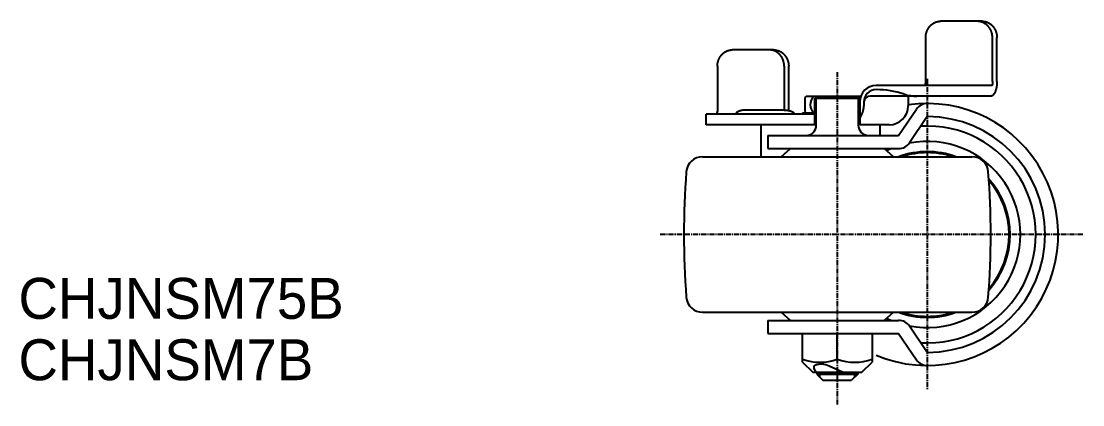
# Model space of a CAD drawing. Extents: x -2578 to -2312, y -759 to -302.
# Drawn here: x -2571.6 to -2312.1, y -758.6 to -664.9 of the extents above; entities that cross this region are included whole.
import ezdxf

# ---------------------------------------------------------------- set-up
doc = ezdxf.new("R2010")
doc.units = 0
doc.linetypes.add('CENTER', pattern=[2, 1.25, -0.25, 0.25, -0.25])
doc.layers.get('0').update_dxf_attribs({"linetype": 'CONTINUOUS'})
doc.layers.add('CENTER', color=1, linetype='CENTER')

msp = doc.modelspace()

# ---------------------------------------------------------------- linework, layer by layer
at = {"color": 7, "linetype": 'CONTINUOUS'}
for p, q in [((-2336.7, -664.93), (-2346.86, -664.93)), ((-2350.49, -679.63), (-2350.49, -668.93)), ((-2334.17, -679.63), (-2334.17, -668.93)), ((-2334.17, -679.63), (-2334.17, -668.93)), ((-2333.07, -679.63), (-2333.07, -668.93)), ((-2387.6, -671.93), (-2397.76, -671.93)), ((-2401.39, -675.93), (-2401.39, -686.63)), ((-2385.08, -675.93), (-2385.08, -686.63)), ((-2383.98, -686.63), (-2383.98, -675.93)), ((-2334.23, -680.63), (-2362.6, -680.63)), ((-2380.04, -683.69), (-2380.04, -686.96)), ((-2366.38, -683.33), (-2379.72, -683.33)), ((-2377.6, -690.23), (-2377.6, -683.73)), ((-2377.6, -683.73), (-2366.6, -683.73)), ((-2377.23, -690.33), (-2377.23, -683.73)), ((-2366.97, -683.73), (-2366.97, -690.33)), ((-2366.6, -683.73), (-2366.6, -690.23)), ((-2365.6, -684.63), (-2365.6, -685.63)), ((-2334.59, -683.23), (-2364.1, -683.23)), ((-2354.78, -683.63), (-2354.78, -685.63)), ((-2385.1, -686.63), (-2394.38, -686.63)), ((-2380.6, -687.33), (-2377.6, -687.33)), ((-2380.6, -687.33), (-2380.6, -687.63)), ((-2357.1, -692.83), (-2352.75, -686.43)), ((-2377.6, -687.63), (-2404.15, -687.63)), ((-2404.15, -690.23), (-2404.15, -687.63)), ((-2350.1, -688.23), (-2354.45, -694.63)), ((-2377.6, -690.23), (-2404.15, -690.23)), ((-2390.7, -698.03), (-2390.7, -690.23)), ((-2359.38, -690.23), (-2366.6, -690.23)), ((-2361.6, -692.83), (-2361.6, -690.23)), ((-2389.1, -692.83), (-2357.1, -692.83)), ((-2389.1, -692.83), (-2389.1, -696.03)), ((-2389.1, -696.03), (-2357.1, -696.03)), ((-2385.8, -698.03), (-2383.55, -696.03)), ((-2385.8, -698.03), (-2383.55, -696.03)), ((-2358.4, -698.03), (-2360.65, -696.03)), ((-2358.4, -698.03), (-2360.65, -696.03)), ((-2358.4, -698.03), (-2360.65, -696.03)), ((-2405.03, -698.03), (-2339.18, -698.03)), ((-2405.03, -736.03), (-2339.18, -736.03)), ((-2385.8, -736.03), (-2383.55, -738.03)), ((-2385.8, -736.03), (-2383.55, -738.03)), ((-2358.4, -736.03), (-2360.65, -738.03)), ((-2358.4, -736.03), (-2360.65, -738.03)), ((-2358.4, -736.03), (-2360.65, -738.03)), ((-2389.1, -738.03), (-2357.1, -738.03)), ((-2389.1, -738.03), (-2389.1, -741.23)), ((-2350.1, -745.83), (-2354.45, -739.43)), ((-2389.1, -741.23), (-2357.1, -741.23)), ((-2380.6, -748.23), (-2380.6, -741.23)), ((-2372.1, -747.47), (-2372.1, -741.23)), ((-2363.6, -741.23), (-2363.6, -748.23)), ((-2357.1, -741.23), (-2352.75, -747.63)), ((-2380.6, -748.23), (-2378.1, -750.63)), ((-2377.58, -750.13), (-2377.81, -749.7)), ((-2370.83, -750.63), (-2374.12, -749.23)), ((-2366.1, -750.63), (-2363.6, -748.23)), ((-2378.1, -750.63), (-2366.1, -750.63)), ((-2377.25, -750.63), (-2377.58, -750.13)), ((-2377.1, -750.63), (-2377.1, -751.13)), ((-2377.1, -751.13), (-2367.1, -751.13)), ((-2377.1, -751.13), (-2375.6, -752.63)), ((-2367.1, -751.13), (-2368.6, -752.63)), ((-2367.1, -750.63), (-2367.1, -751.13)), ((-2375.6, -752.63), (-2368.6, -752.63))]:
    msp.add_line(p, q, dxfattribs=at)
at = {"color": 3, "linetype": 'CONTINUOUS'}
for p, q in [((-2376.35, -751.88), (-2376.35, -750.63)), ((-2367.85, -751.88), (-2367.85, -750.63))]:
    msp.add_line(p, q, dxfattribs=at)
at = {"color": 7, "linetype": 'CONTINUOUS'}
for points in [[(-2350.49, -668.93, 0), (-2350.49, -668.88, 0), (-2350.48, -668.83, 0), (-2350.48, -668.78, 0), (-2350.48, -668.73, 0), (-2350.48, -668.68, 0), (-2350.48, -668.63, 0), (-2350.47, -668.58, 0), (-2350.47, -668.53, 0), (-2350.46, -668.48, 0), (-2350.46, -668.44, 0), (-2350.45, -668.39, 0), (-2350.45, -668.34, 0), (-2350.44, -668.29, 0), (-2350.43, -668.24, 0), (-2350.42, -668.19, 0), (-2350.42, -668.14, 0), (-2350.41, -668.1, 0), (-2350.4, -668.05, 0), (-2350.39, -668, 0), (-2350.38, -667.95, 0), (-2350.37, -667.91, 0), (-2350.35, -667.86, 0), (-2350.34, -667.81, 0), (-2350.33, -667.76, 0), (-2350.32, -667.72, 0), (-2350.3, -667.67, 0), (-2350.29, -667.62, 0), (-2350.27, -667.58, 0), (-2350.26, -667.53, 0), (-2350.24, -667.49, 0), (-2350.23, -667.44, 0), (-2350.21, -667.39, 0), (-2350.19, -667.35, 0), (-2350.17, -667.3, 0), (-2350.16, -667.26, 0), (-2350.14, -667.22, 0), (-2350.12, -667.17, 0), (-2350.1, -667.13, 0), (-2350.08, -667.08, 0), (-2350.06, -667.04, 0), (-2350.04, -667, 0), (-2350.01, -666.95, 0), (-2349.99, -666.91, 0), (-2349.97, -666.87, 0), (-2349.95, -666.83, 0), (-2349.92, -666.79, 0), (-2349.9, -666.74, 0), (-2349.87, -666.7, 0), (-2349.85, -666.66, 0), (-2349.82, -666.62, 0), (-2349.8, -666.58, 0), (-2349.77, -666.54, 0), (-2349.75, -666.5, 0), (-2349.72, -666.47, 0), (-2349.69, -666.43, 0), (-2349.66, -666.39, 0), (-2349.63, -666.35, 0), (-2349.61, -666.31, 0), (-2349.58, -666.28, 0), (-2349.55, -666.24, 0), (-2349.52, -666.2, 0), (-2349.49, -666.17, 0), (-2349.45, -666.13, 0), (-2349.42, -666.1, 0), (-2349.39, -666.06, 0), (-2349.36, -666.03, 0), (-2349.33, -666, 0), (-2349.29, -665.96, 0), (-2349.26, -665.93, 0), (-2349.23, -665.9, 0), (-2349.19, -665.87, 0), (-2349.16, -665.83, 0), (-2349.13, -665.8, 0), (-2349.09, -665.77, 0), (-2349.06, -665.74, 0), (-2349.02, -665.71, 0), (-2348.98, -665.68, 0), (-2348.95, -665.65, 0), (-2348.91, -665.63, 0), (-2348.87, -665.6, 0), (-2348.84, -665.57, 0), (-2348.8, -665.55, 0), (-2348.76, -665.52, 0), (-2348.72, -665.5, 0), (-2348.69, -665.47, 0), (-2348.65, -665.45, 0), (-2348.61, -665.42, 0), (-2348.57, -665.4, 0), (-2348.53, -665.38, 0), (-2348.49, -665.35, 0), (-2348.45, -665.33, 0), (-2348.41, -665.31, 0), (-2348.37, -665.29, 0), (-2348.33, -665.27, 0), (-2348.29, -665.25, 0), (-2348.25, -665.23, 0), (-2348.21, -665.21, 0), (-2348.16, -665.19, 0), (-2348.12, -665.18, 0), (-2348.08, -665.16, 0), (-2348.04, -665.14, 0), (-2348, -665.13, 0), (-2347.95, -665.11, 0), (-2347.91, -665.1, 0), (-2347.87, -665.08, 0), (-2347.83, -665.07, 0), (-2347.78, -665.06, 0), (-2347.74, -665.04, 0), (-2347.7, -665.03, 0), (-2347.65, -665.02, 0), (-2347.61, -665.01, 0), (-2347.57, -665, 0), (-2347.52, -664.99, 0), (-2347.48, -664.98, 0), (-2347.44, -664.98, 0), (-2347.39, -664.97, 0), (-2347.35, -664.96, 0), (-2347.3, -664.96, 0), (-2347.26, -664.95, 0), (-2347.22, -664.95, 0), (-2347.17, -664.94, 0), (-2347.13, -664.94, 0), (-2347.08, -664.93, 0), (-2347.04, -664.93, 0), (-2346.99, -664.93, 0), (-2346.95, -664.93, 0), (-2346.9, -664.93, 0), (-2346.86, -664.93, 0)], [(-2334.17, -668.93, 0), (-2334.17, -668.88, 0), (-2334.17, -668.83, 0), (-2334.17, -668.78, 0), (-2334.18, -668.73, 0), (-2334.18, -668.68, 0), (-2334.18, -668.63, 0), (-2334.19, -668.58, 0), (-2334.19, -668.53, 0), (-2334.19, -668.48, 0), (-2334.2, -668.44, 0), (-2334.21, -668.39, 0), (-2334.21, -668.34, 0), (-2334.22, -668.29, 0), (-2334.23, -668.24, 0), (-2334.24, -668.19, 0), (-2334.24, -668.14, 0), (-2334.25, -668.1, 0), (-2334.26, -668.05, 0), (-2334.27, -668, 0), (-2334.28, -667.95, 0), (-2334.3, -667.91, 0), (-2334.31, -667.86, 0), (-2334.32, -667.81, 0), (-2334.33, -667.76, 0), (-2334.35, -667.72, 0), (-2334.36, -667.67, 0), (-2334.38, -667.62, 0), (-2334.39, -667.58, 0), (-2334.41, -667.53, 0), (-2334.42, -667.49, 0), (-2334.44, -667.44, 0), (-2334.46, -667.39, 0), (-2334.48, -667.35, 0), (-2334.49, -667.3, 0), (-2334.51, -667.26, 0), (-2334.53, -667.22, 0), (-2334.55, -667.17, 0), (-2334.57, -667.13, 0), (-2334.59, -667.08, 0), (-2334.62, -667.04, 0), (-2334.64, -667, 0), (-2334.66, -666.95, 0), (-2334.68, -666.91, 0), (-2334.71, -666.87, 0), (-2334.73, -666.83, 0), (-2334.76, -666.79, 0), (-2334.78, -666.74, 0), (-2334.81, -666.7, 0), (-2334.83, -666.66, 0), (-2334.86, -666.62, 0), (-2334.89, -666.58, 0), (-2334.91, -666.54, 0), (-2334.94, -666.5, 0), (-2334.97, -666.47, 0), (-2335, -666.43, 0), (-2335.03, -666.39, 0), (-2335.06, -666.35, 0), (-2335.09, -666.31, 0), (-2335.12, -666.28, 0), (-2335.15, -666.24, 0), (-2335.18, -666.2, 0), (-2335.21, -666.17, 0), (-2335.24, -666.13, 0), (-2335.27, -666.1, 0), (-2335.31, -666.06, 0), (-2335.34, -666.03, 0), (-2335.37, -666, 0), (-2335.41, -665.96, 0), (-2335.44, -665.93, 0), (-2335.48, -665.9, 0), (-2335.51, -665.87, 0), (-2335.55, -665.83, 0), (-2335.58, -665.8, 0), (-2335.62, -665.77, 0), (-2335.66, -665.74, 0), (-2335.69, -665.71, 0), (-2335.73, -665.68, 0), (-2335.77, -665.65, 0), (-2335.81, -665.63, 0), (-2335.84, -665.6, 0), (-2335.88, -665.57, 0), (-2335.92, -665.55, 0), (-2335.96, -665.52, 0), (-2336, -665.5, 0), (-2336.04, -665.47, 0), (-2336.08, -665.45, 0), (-2336.12, -665.42, 0), (-2336.16, -665.4, 0), (-2336.2, -665.38, 0), (-2336.24, -665.35, 0), (-2336.28, -665.33, 0), (-2336.33, -665.31, 0), (-2336.37, -665.29, 0), (-2336.41, -665.27, 0), (-2336.45, -665.25, 0), (-2336.5, -665.23, 0), (-2336.54, -665.21, 0), (-2336.58, -665.19, 0), (-2336.62, -665.18, 0), (-2336.67, -665.16, 0), (-2336.71, -665.14, 0), (-2336.76, -665.13, 0), (-2336.8, -665.11, 0), (-2336.84, -665.1, 0), (-2336.89, -665.08, 0), (-2336.93, -665.07, 0), (-2336.98, -665.06, 0), (-2337.02, -665.04, 0), (-2337.07, -665.03, 0), (-2337.11, -665.02, 0), (-2337.16, -665.01, 0), (-2337.2, -665, 0), (-2337.25, -664.99, 0), (-2337.29, -664.98, 0), (-2337.34, -664.98, 0), (-2337.38, -664.97, 0), (-2337.43, -664.96, 0), (-2337.48, -664.96, 0), (-2337.52, -664.95, 0), (-2337.57, -664.95, 0), (-2337.61, -664.94, 0), (-2337.66, -664.94, 0), (-2337.7, -664.93, 0), (-2337.75, -664.93, 0), (-2337.8, -664.93, 0), (-2337.84, -664.93, 0), (-2337.89, -664.93, 0), (-2337.94, -664.93, 0)], [(-2336.7, -664.93, 0), (-2336.65, -664.93, 0), (-2336.61, -664.93, 0), (-2336.56, -664.93, 0), (-2336.52, -664.93, 0), (-2336.48, -664.93, 0), (-2336.43, -664.94, 0), (-2336.39, -664.94, 0), (-2336.34, -664.95, 0), (-2336.3, -664.95, 0), (-2336.25, -664.96, 0), (-2336.21, -664.96, 0), (-2336.17, -664.97, 0), (-2336.12, -664.98, 0), (-2336.08, -664.98, 0), (-2336.03, -664.99, 0), (-2335.99, -665, 0), (-2335.95, -665.01, 0), (-2335.9, -665.02, 0), (-2335.86, -665.03, 0), (-2335.82, -665.04, 0), (-2335.77, -665.06, 0), (-2335.73, -665.07, 0), (-2335.69, -665.08, 0), (-2335.65, -665.1, 0), (-2335.6, -665.11, 0), (-2335.56, -665.13, 0), (-2335.52, -665.14, 0), (-2335.48, -665.16, 0), (-2335.44, -665.18, 0), (-2335.39, -665.19, 0), (-2335.35, -665.21, 0), (-2335.31, -665.23, 0), (-2335.27, -665.25, 0), (-2335.23, -665.27, 0), (-2335.19, -665.29, 0), (-2335.15, -665.31, 0), (-2335.11, -665.33, 0), (-2335.07, -665.35, 0), (-2335.03, -665.38, 0), (-2334.99, -665.4, 0), (-2334.95, -665.42, 0), (-2334.91, -665.45, 0), (-2334.87, -665.47, 0), (-2334.83, -665.5, 0), (-2334.8, -665.52, 0), (-2334.76, -665.55, 0), (-2334.72, -665.57, 0), (-2334.68, -665.6, 0), (-2334.65, -665.63, 0), (-2334.61, -665.65, 0), (-2334.57, -665.68, 0), (-2334.54, -665.71, 0), (-2334.5, -665.74, 0), (-2334.47, -665.77, 0), (-2334.43, -665.8, 0), (-2334.4, -665.83, 0), (-2334.36, -665.87, 0), (-2334.33, -665.9, 0), (-2334.3, -665.93, 0), (-2334.26, -665.96, 0), (-2334.23, -666, 0), (-2334.2, -666.03, 0), (-2334.17, -666.06, 0), (-2334.13, -666.1, 0), (-2334.1, -666.13, 0), (-2334.07, -666.17, 0), (-2334.04, -666.2, 0), (-2334.01, -666.24, 0), (-2333.98, -666.28, 0), (-2333.95, -666.31, 0), (-2333.92, -666.35, 0), (-2333.9, -666.39, 0), (-2333.87, -666.43, 0), (-2333.84, -666.47, 0), (-2333.81, -666.5, 0), (-2333.79, -666.54, 0), (-2333.76, -666.58, 0), (-2333.73, -666.62, 0), (-2333.71, -666.66, 0), (-2333.68, -666.7, 0), (-2333.66, -666.74, 0), (-2333.64, -666.79, 0), (-2333.61, -666.83, 0), (-2333.59, -666.87, 0), (-2333.57, -666.91, 0), (-2333.54, -666.95, 0), (-2333.52, -667, 0), (-2333.5, -667.04, 0), (-2333.48, -667.08, 0), (-2333.46, -667.13, 0), (-2333.44, -667.17, 0), (-2333.42, -667.22, 0), (-2333.4, -667.26, 0), (-2333.38, -667.3, 0), (-2333.37, -667.35, 0), (-2333.35, -667.39, 0), (-2333.33, -667.44, 0), (-2333.32, -667.49, 0), (-2333.3, -667.53, 0), (-2333.28, -667.58, 0), (-2333.27, -667.62, 0), (-2333.26, -667.67, 0), (-2333.24, -667.72, 0), (-2333.23, -667.76, 0), (-2333.22, -667.81, 0), (-2333.2, -667.86, 0), (-2333.19, -667.91, 0), (-2333.18, -667.95, 0), (-2333.17, -668, 0), (-2333.16, -668.05, 0), (-2333.15, -668.1, 0), (-2333.14, -668.14, 0), (-2333.13, -668.19, 0), (-2333.13, -668.24, 0), (-2333.12, -668.29, 0), (-2333.11, -668.34, 0), (-2333.11, -668.39, 0), (-2333.1, -668.44, 0), (-2333.1, -668.48, 0), (-2333.09, -668.53, 0), (-2333.09, -668.58, 0), (-2333.08, -668.63, 0), (-2333.08, -668.68, 0), (-2333.08, -668.73, 0), (-2333.08, -668.78, 0), (-2333.07, -668.83, 0), (-2333.07, -668.88, 0), (-2333.07, -668.93, 0)], [(-2401.39, -675.93, 0), (-2401.39, -675.88, 0), (-2401.39, -675.83, 0), (-2401.39, -675.78, 0), (-2401.38, -675.73, 0), (-2401.38, -675.68, 0), (-2401.38, -675.63, 0), (-2401.38, -675.58, 0), (-2401.37, -675.53, 0), (-2401.37, -675.49, 0), (-2401.36, -675.44, 0), (-2401.36, -675.39, 0), (-2401.35, -675.34, 0), (-2401.34, -675.29, 0), (-2401.34, -675.24, 0), (-2401.33, -675.19, 0), (-2401.32, -675.14, 0), (-2401.31, -675.1, 0), (-2401.3, -675.05, 0), (-2401.29, -675, 0), (-2401.28, -674.95, 0), (-2401.27, -674.91, 0), (-2401.26, -674.86, 0), (-2401.25, -674.81, 0), (-2401.23, -674.76, 0), (-2401.22, -674.72, 0), (-2401.21, -674.67, 0), (-2401.19, -674.62, 0), (-2401.18, -674.58, 0), (-2401.16, -674.53, 0), (-2401.15, -674.49, 0), (-2401.13, -674.44, 0), (-2401.11, -674.39, 0), (-2401.1, -674.35, 0), (-2401.08, -674.3, 0), (-2401.06, -674.26, 0), (-2401.04, -674.22, 0), (-2401.02, -674.17, 0), (-2401, -674.13, 0), (-2400.98, -674.08, 0), (-2400.96, -674.04, 0), (-2400.94, -674, 0), (-2400.92, -673.95, 0), (-2400.9, -673.91, 0), (-2400.87, -673.87, 0), (-2400.85, -673.83, 0), (-2400.83, -673.79, 0), (-2400.8, -673.74, 0), (-2400.78, -673.7, 0), (-2400.75, -673.66, 0), (-2400.73, -673.62, 0), (-2400.7, -673.58, 0), (-2400.68, -673.54, 0), (-2400.65, -673.5, 0), (-2400.62, -673.47, 0), (-2400.59, -673.43, 0), (-2400.57, -673.39, 0), (-2400.54, -673.35, 0), (-2400.51, -673.31, 0), (-2400.48, -673.28, 0), (-2400.45, -673.24, 0), (-2400.42, -673.2, 0), (-2400.39, -673.17, 0), (-2400.36, -673.13, 0), (-2400.33, -673.1, 0), (-2400.3, -673.06, 0), (-2400.26, -673.03, 0), (-2400.23, -673, 0), (-2400.2, -672.96, 0), (-2400.16, -672.93, 0), (-2400.13, -672.9, 0), (-2400.1, -672.87, 0), (-2400.06, -672.83, 0), (-2400.03, -672.8, 0), (-2399.99, -672.77, 0), (-2399.96, -672.74, 0), (-2399.92, -672.71, 0), (-2399.89, -672.68, 0), (-2399.85, -672.65, 0), (-2399.81, -672.63, 0), (-2399.78, -672.6, 0), (-2399.74, -672.57, 0), (-2399.7, -672.55, 0), (-2399.67, -672.52, 0), (-2399.63, -672.49, 0), (-2399.59, -672.47, 0), (-2399.55, -672.45, 0), (-2399.51, -672.42, 0), (-2399.47, -672.4, 0), (-2399.43, -672.37, 0), (-2399.39, -672.35, 0), (-2399.35, -672.33, 0), (-2399.31, -672.31, 0), (-2399.27, -672.29, 0), (-2399.23, -672.27, 0), (-2399.19, -672.25, 0), (-2399.15, -672.23, 0), (-2399.11, -672.21, 0), (-2399.07, -672.19, 0), (-2399.03, -672.18, 0), (-2398.98, -672.16, 0), (-2398.94, -672.14, 0), (-2398.9, -672.13, 0), (-2398.86, -672.11, 0), (-2398.82, -672.1, 0), (-2398.77, -672.08, 0), (-2398.73, -672.07, 0), (-2398.69, -672.06, 0), (-2398.64, -672.04, 0), (-2398.6, -672.03, 0), (-2398.56, -672.02, 0), (-2398.51, -672.01, 0), (-2398.47, -672, 0), (-2398.43, -671.99, 0), (-2398.38, -671.98, 0), (-2398.34, -671.98, 0), (-2398.3, -671.97, 0), (-2398.25, -671.96, 0), (-2398.21, -671.96, 0), (-2398.16, -671.95, 0), (-2398.12, -671.95, 0), (-2398.07, -671.94, 0), (-2398.03, -671.94, 0), (-2397.99, -671.93, 0), (-2397.94, -671.93, 0), (-2397.9, -671.93, 0), (-2397.85, -671.93, 0), (-2397.81, -671.93, 0), (-2397.76, -671.93, 0)], [(-2385.08, -675.93, 0), (-2385.08, -675.88, 0), (-2385.08, -675.83, 0), (-2385.08, -675.78, 0), (-2385.08, -675.73, 0), (-2385.08, -675.68, 0), (-2385.09, -675.63, 0), (-2385.09, -675.58, 0), (-2385.09, -675.53, 0), (-2385.1, -675.49, 0), (-2385.1, -675.44, 0), (-2385.11, -675.39, 0), (-2385.11, -675.34, 0), (-2385.12, -675.29, 0), (-2385.13, -675.24, 0), (-2385.14, -675.19, 0), (-2385.14, -675.14, 0), (-2385.15, -675.1, 0), (-2385.16, -675.05, 0), (-2385.17, -675, 0), (-2385.18, -674.95, 0), (-2385.19, -674.91, 0), (-2385.21, -674.86, 0), (-2385.22, -674.81, 0), (-2385.23, -674.76, 0), (-2385.24, -674.72, 0), (-2385.26, -674.67, 0), (-2385.27, -674.62, 0), (-2385.29, -674.58, 0), (-2385.3, -674.53, 0), (-2385.32, -674.49, 0), (-2385.33, -674.44, 0), (-2385.35, -674.39, 0), (-2385.37, -674.35, 0), (-2385.39, -674.3, 0), (-2385.4, -674.26, 0), (-2385.42, -674.22, 0), (-2385.44, -674.17, 0), (-2385.46, -674.13, 0), (-2385.48, -674.08, 0), (-2385.5, -674.04, 0), (-2385.52, -674, 0), (-2385.55, -673.95, 0), (-2385.57, -673.91, 0), (-2385.59, -673.87, 0), (-2385.61, -673.83, 0), (-2385.64, -673.79, 0), (-2385.66, -673.74, 0), (-2385.69, -673.7, 0), (-2385.71, -673.66, 0), (-2385.74, -673.62, 0), (-2385.76, -673.58, 0), (-2385.79, -673.54, 0), (-2385.82, -673.5, 0), (-2385.84, -673.47, 0), (-2385.87, -673.43, 0), (-2385.9, -673.39, 0), (-2385.93, -673.35, 0), (-2385.96, -673.31, 0), (-2385.98, -673.28, 0), (-2386.01, -673.24, 0), (-2386.04, -673.2, 0), (-2386.07, -673.17, 0), (-2386.11, -673.13, 0), (-2386.14, -673.1, 0), (-2386.17, -673.06, 0), (-2386.2, -673.03, 0), (-2386.23, -673, 0), (-2386.27, -672.96, 0), (-2386.3, -672.93, 0), (-2386.33, -672.9, 0), (-2386.37, -672.87, 0), (-2386.4, -672.83, 0), (-2386.44, -672.8, 0), (-2386.47, -672.77, 0), (-2386.51, -672.74, 0), (-2386.54, -672.71, 0), (-2386.58, -672.68, 0), (-2386.61, -672.65, 0), (-2386.65, -672.63, 0), (-2386.69, -672.6, 0), (-2386.72, -672.57, 0), (-2386.76, -672.55, 0), (-2386.8, -672.52, 0), (-2386.84, -672.49, 0), (-2386.88, -672.47, 0), (-2386.91, -672.45, 0), (-2386.95, -672.42, 0), (-2386.99, -672.4, 0), (-2387.03, -672.37, 0), (-2387.07, -672.35, 0), (-2387.11, -672.33, 0), (-2387.15, -672.31, 0), (-2387.19, -672.29, 0), (-2387.23, -672.27, 0), (-2387.27, -672.25, 0), (-2387.31, -672.23, 0), (-2387.35, -672.21, 0), (-2387.4, -672.19, 0), (-2387.44, -672.18, 0), (-2387.48, -672.16, 0), (-2387.52, -672.14, 0), (-2387.56, -672.13, 0), (-2387.61, -672.11, 0), (-2387.65, -672.1, 0), (-2387.69, -672.08, 0), (-2387.73, -672.07, 0), (-2387.78, -672.06, 0), (-2387.82, -672.04, 0), (-2387.86, -672.03, 0), (-2387.91, -672.02, 0), (-2387.95, -672.01, 0), (-2387.99, -672, 0), (-2388.04, -671.99, 0), (-2388.08, -671.98, 0), (-2388.12, -671.98, 0), (-2388.17, -671.97, 0), (-2388.21, -671.96, 0), (-2388.26, -671.96, 0), (-2388.3, -671.95, 0), (-2388.35, -671.95, 0), (-2388.39, -671.94, 0), (-2388.43, -671.94, 0), (-2388.48, -671.93, 0), (-2388.52, -671.93, 0), (-2388.57, -671.93, 0), (-2388.61, -671.93, 0), (-2388.66, -671.93, 0), (-2388.7, -671.93, 0)], [(-2387.6, -671.93, 0), (-2387.56, -671.93, 0), (-2387.51, -671.93, 0), (-2387.47, -671.93, 0), (-2387.42, -671.93, 0), (-2387.38, -671.93, 0), (-2387.33, -671.94, 0), (-2387.29, -671.94, 0), (-2387.25, -671.95, 0), (-2387.2, -671.95, 0), (-2387.16, -671.96, 0), (-2387.11, -671.96, 0), (-2387.07, -671.97, 0), (-2387.03, -671.98, 0), (-2386.98, -671.98, 0), (-2386.94, -671.99, 0), (-2386.89, -672, 0), (-2386.85, -672.01, 0), (-2386.81, -672.02, 0), (-2386.76, -672.03, 0), (-2386.72, -672.04, 0), (-2386.68, -672.06, 0), (-2386.63, -672.07, 0), (-2386.59, -672.08, 0), (-2386.55, -672.1, 0), (-2386.51, -672.11, 0), (-2386.46, -672.13, 0), (-2386.42, -672.14, 0), (-2386.38, -672.16, 0), (-2386.34, -672.18, 0), (-2386.3, -672.19, 0), (-2386.26, -672.21, 0), (-2386.21, -672.23, 0), (-2386.17, -672.25, 0), (-2386.13, -672.27, 0), (-2386.09, -672.29, 0), (-2386.05, -672.31, 0), (-2386.01, -672.33, 0), (-2385.97, -672.35, 0), (-2385.93, -672.37, 0), (-2385.89, -672.4, 0), (-2385.85, -672.42, 0), (-2385.81, -672.45, 0), (-2385.78, -672.47, 0), (-2385.74, -672.49, 0), (-2385.7, -672.52, 0), (-2385.66, -672.55, 0), (-2385.62, -672.57, 0), (-2385.59, -672.6, 0), (-2385.55, -672.63, 0), (-2385.51, -672.65, 0), (-2385.48, -672.68, 0), (-2385.44, -672.71, 0), (-2385.41, -672.74, 0), (-2385.37, -672.77, 0), (-2385.34, -672.8, 0), (-2385.3, -672.83, 0), (-2385.27, -672.87, 0), (-2385.23, -672.9, 0), (-2385.2, -672.93, 0), (-2385.17, -672.96, 0), (-2385.13, -673, 0), (-2385.1, -673.03, 0), (-2385.07, -673.06, 0), (-2385.04, -673.1, 0), (-2385.01, -673.13, 0), (-2384.98, -673.17, 0), (-2384.95, -673.2, 0), (-2384.92, -673.24, 0), (-2384.89, -673.28, 0), (-2384.86, -673.31, 0), (-2384.83, -673.35, 0), (-2384.8, -673.39, 0), (-2384.77, -673.43, 0), (-2384.74, -673.47, 0), (-2384.72, -673.5, 0), (-2384.69, -673.54, 0), (-2384.66, -673.58, 0), (-2384.64, -673.62, 0), (-2384.61, -673.66, 0), (-2384.59, -673.7, 0), (-2384.56, -673.74, 0), (-2384.54, -673.79, 0), (-2384.52, -673.83, 0), (-2384.49, -673.87, 0), (-2384.47, -673.91, 0), (-2384.45, -673.95, 0), (-2384.43, -674, 0), (-2384.4, -674.04, 0), (-2384.38, -674.08, 0), (-2384.36, -674.13, 0), (-2384.34, -674.17, 0), (-2384.32, -674.22, 0), (-2384.31, -674.26, 0), (-2384.29, -674.3, 0), (-2384.27, -674.35, 0), (-2384.25, -674.39, 0), (-2384.24, -674.44, 0), (-2384.22, -674.49, 0), (-2384.2, -674.53, 0), (-2384.19, -674.58, 0), (-2384.17, -674.62, 0), (-2384.16, -674.67, 0), (-2384.15, -674.72, 0), (-2384.13, -674.76, 0), (-2384.12, -674.81, 0), (-2384.11, -674.86, 0), (-2384.1, -674.91, 0), (-2384.09, -674.95, 0), (-2384.07, -675, 0), (-2384.06, -675.05, 0), (-2384.06, -675.1, 0), (-2384.05, -675.14, 0), (-2384.04, -675.19, 0), (-2384.03, -675.24, 0), (-2384.02, -675.29, 0), (-2384.02, -675.34, 0), (-2384.01, -675.39, 0), (-2384, -675.44, 0), (-2384, -675.49, 0), (-2383.99, -675.53, 0), (-2383.99, -675.58, 0), (-2383.99, -675.63, 0), (-2383.98, -675.68, 0), (-2383.98, -675.73, 0), (-2383.98, -675.78, 0), (-2383.98, -675.83, 0), (-2383.98, -675.88, 0), (-2383.98, -675.93, 0)], [(-2350.49, -679.63, 0), (-2350.49, -679.64, 0), (-2350.49, -679.65, 0), (-2350.49, -679.66, 0), (-2350.49, -679.67, 0), (-2350.49, -679.69, 0), (-2350.49, -679.7, 0), (-2350.49, -679.71, 0), (-2350.49, -679.72, 0), (-2350.49, -679.74, 0), (-2350.49, -679.75, 0), (-2350.49, -679.76, 0), (-2350.49, -679.77, 0), (-2350.49, -679.78, 0), (-2350.49, -679.8, 0), (-2350.49, -679.81, 0), (-2350.49, -679.82, 0), (-2350.49, -679.83, 0), (-2350.5, -679.85, 0), (-2350.5, -679.86, 0), (-2350.5, -679.87, 0), (-2350.5, -679.88, 0), (-2350.5, -679.89, 0), (-2350.5, -679.9, 0), (-2350.5, -679.92, 0), (-2350.51, -679.93, 0), (-2350.51, -679.94, 0), (-2350.51, -679.95, 0), (-2350.51, -679.96, 0), (-2350.51, -679.97, 0), (-2350.51, -679.99, 0), (-2350.52, -680, 0), (-2350.52, -680.01, 0), (-2350.52, -680.02, 0), (-2350.52, -680.03, 0), (-2350.52, -680.04, 0), (-2350.53, -680.05, 0), (-2350.53, -680.06, 0), (-2350.53, -680.08, 0), (-2350.53, -680.09, 0), (-2350.54, -680.1, 0), (-2350.54, -680.11, 0), (-2350.54, -680.12, 0), (-2350.54, -680.13, 0), (-2350.55, -680.14, 0), (-2350.55, -680.15, 0), (-2350.55, -680.16, 0), (-2350.55, -680.17, 0), (-2350.56, -680.18, 0), (-2350.56, -680.19, 0), (-2350.56, -680.2, 0), (-2350.57, -680.21, 0), (-2350.57, -680.22, 0), (-2350.57, -680.23, 0), (-2350.57, -680.24, 0), (-2350.58, -680.25, 0), (-2350.58, -680.26, 0), (-2350.58, -680.27, 0), (-2350.59, -680.28, 0), (-2350.59, -680.29, 0), (-2350.59, -680.3, 0), (-2350.6, -680.31, 0), (-2350.6, -680.32, 0), (-2350.61, -680.32, 0), (-2350.61, -680.33, 0), (-2350.61, -680.34, 0), (-2350.62, -680.35, 0), (-2350.62, -680.36, 0), (-2350.62, -680.37, 0), (-2350.63, -680.37, 0), (-2350.63, -680.38, 0), (-2350.64, -680.39, 0), (-2350.64, -680.4, 0), (-2350.64, -680.41, 0), (-2350.65, -680.41, 0), (-2350.65, -680.42, 0), (-2350.66, -680.43, 0), (-2350.66, -680.44, 0), (-2350.66, -680.44, 0), (-2350.67, -680.45, 0), (-2350.67, -680.46, 0), (-2350.68, -680.46, 0), (-2350.68, -680.47, 0), (-2350.69, -680.48, 0), (-2350.69, -680.48, 0), (-2350.7, -680.49, 0), (-2350.7, -680.5, 0), (-2350.7, -680.5, 0), (-2350.71, -680.51, 0), (-2350.71, -680.51, 0), (-2350.72, -680.52, 0), (-2350.72, -680.52, 0), (-2350.73, -680.53, 0), (-2350.73, -680.53, 0), (-2350.74, -680.54, 0), (-2350.74, -680.54, 0), (-2350.75, -680.55, 0), (-2350.75, -680.55, 0), (-2350.76, -680.56, 0), (-2350.76, -680.56, 0), (-2350.77, -680.57, 0), (-2350.77, -680.57, 0), (-2350.78, -680.58, 0), (-2350.78, -680.58, 0), (-2350.79, -680.58, 0), (-2350.79, -680.59, 0), (-2350.8, -680.59, 0), (-2350.8, -680.59, 0), (-2350.81, -680.6, 0), (-2350.81, -680.6, 0), (-2350.82, -680.6, 0), (-2350.82, -680.6, 0), (-2350.83, -680.61, 0), (-2350.83, -680.61, 0), (-2350.84, -680.61, 0), (-2350.84, -680.61, 0), (-2350.85, -680.62, 0), (-2350.85, -680.62, 0), (-2350.86, -680.62, 0), (-2350.86, -680.62, 0), (-2350.87, -680.62, 0), (-2350.87, -680.62, 0), (-2350.88, -680.62, 0), (-2350.88, -680.62, 0), (-2350.89, -680.62, 0), (-2350.89, -680.62, 0), (-2350.9, -680.62, 0), (-2350.9, -680.62, 0), (-2350.91, -680.63, 0)], [(-2333.07, -679.63, 0), (-2333.07, -679.67, 0), (-2333.07, -679.71, 0), (-2333.07, -679.76, 0), (-2333.07, -679.8, 0), (-2333.08, -679.85, 0), (-2333.08, -679.89, 0), (-2333.08, -679.93, 0), (-2333.08, -679.98, 0), (-2333.08, -680.02, 0), (-2333.08, -680.07, 0), (-2333.09, -680.11, 0), (-2333.09, -680.15, 0), (-2333.09, -680.2, 0), (-2333.1, -680.24, 0), (-2333.1, -680.28, 0), (-2333.1, -680.33, 0), (-2333.11, -680.37, 0), (-2333.11, -680.41, 0), (-2333.11, -680.46, 0), (-2333.12, -680.5, 0), (-2333.12, -680.54, 0), (-2333.13, -680.59, 0), (-2333.13, -680.63, 0), (-2333.14, -680.67, 0), (-2333.14, -680.71, 0), (-2333.15, -680.75, 0), (-2333.16, -680.8, 0), (-2333.16, -680.84, 0), (-2333.17, -680.88, 0), (-2333.17, -680.92, 0), (-2333.18, -680.96, 0), (-2333.19, -681, 0), (-2333.2, -681.04, 0), (-2333.2, -681.08, 0), (-2333.21, -681.12, 0), (-2333.22, -681.16, 0), (-2333.23, -681.21, 0), (-2333.24, -681.24, 0), (-2333.24, -681.28, 0), (-2333.25, -681.32, 0), (-2333.26, -681.36, 0), (-2333.27, -681.4, 0), (-2333.28, -681.44, 0), (-2333.29, -681.48, 0), (-2333.3, -681.51, 0), (-2333.31, -681.55, 0), (-2333.32, -681.59, 0), (-2333.33, -681.63, 0), (-2333.34, -681.66, 0), (-2333.35, -681.7, 0), (-2333.36, -681.73, 0), (-2333.37, -681.77, 0), (-2333.38, -681.8, 0), (-2333.39, -681.84, 0), (-2333.41, -681.88, 0), (-2333.42, -681.91, 0), (-2333.43, -681.94, 0), (-2333.44, -681.98, 0), (-2333.45, -682.01, 0), (-2333.47, -682.04, 0), (-2333.48, -682.08, 0), (-2333.49, -682.11, 0), (-2333.51, -682.14, 0), (-2333.52, -682.17, 0), (-2333.53, -682.2, 0), (-2333.55, -682.23, 0), (-2333.56, -682.26, 0), (-2333.57, -682.29, 0), (-2333.59, -682.32, 0), (-2333.6, -682.35, 0), (-2333.61, -682.38, 0), (-2333.63, -682.41, 0), (-2333.64, -682.44, 0), (-2333.66, -682.46, 0), (-2333.67, -682.49, 0), (-2333.69, -682.52, 0), (-2333.7, -682.54, 0), (-2333.72, -682.57, 0), (-2333.73, -682.59, 0), (-2333.75, -682.62, 0), (-2333.76, -682.64, 0), (-2333.78, -682.67, 0), (-2333.8, -682.69, 0), (-2333.81, -682.71, 0), (-2333.83, -682.74, 0), (-2333.84, -682.76, 0), (-2333.86, -682.78, 0), (-2333.88, -682.8, 0), (-2333.89, -682.82, 0), (-2333.91, -682.84, 0), (-2333.93, -682.86, 0), (-2333.94, -682.88, 0), (-2333.96, -682.9, 0), (-2333.98, -682.92, 0), (-2333.99, -682.93, 0), (-2334.01, -682.95, 0), (-2334.03, -682.97, 0), (-2334.05, -682.98, 0), (-2334.06, -683, 0), (-2334.08, -683.01, 0), (-2334.1, -683.03, 0), (-2334.12, -683.04, 0), (-2334.13, -683.06, 0), (-2334.15, -683.07, 0), (-2334.17, -683.08, 0), (-2334.19, -683.1, 0), (-2334.21, -683.11, 0), (-2334.22, -683.12, 0), (-2334.24, -683.13, 0), (-2334.26, -683.14, 0), (-2334.28, -683.15, 0), (-2334.3, -683.16, 0), (-2334.32, -683.16, 0), (-2334.33, -683.17, 0), (-2334.35, -683.18, 0), (-2334.37, -683.19, 0), (-2334.39, -683.19, 0), (-2334.41, -683.2, 0), (-2334.43, -683.2, 0), (-2334.45, -683.21, 0), (-2334.46, -683.21, 0), (-2334.48, -683.22, 0), (-2334.5, -683.22, 0), (-2334.52, -683.22, 0), (-2334.54, -683.22, 0), (-2334.56, -683.22, 0), (-2334.58, -683.23, 0), (-2334.59, -683.23, 0)], [(-2334.17, -679.63, 0), (-2334.17, -679.63, 0), (-2334.17, -679.64, 0), (-2334.17, -679.65, 0), (-2334.17, -679.66, 0), (-2334.17, -679.66, 0), (-2334.17, -679.67, 0), (-2334.17, -679.68, 0), (-2334.17, -679.69, 0), (-2334.17, -679.7, 0), (-2334.17, -679.71, 0), (-2334.17, -679.71, 0), (-2334.17, -679.72, 0), (-2334.17, -679.73, 0), (-2334.17, -679.74, 0), (-2334.17, -679.74, 0), (-2334.17, -679.75, 0), (-2334.17, -679.76, 0), (-2334.17, -679.77, 0), (-2334.17, -679.78, 0), (-2334.17, -679.78, 0), (-2334.17, -679.79, 0), (-2334.17, -679.8, 0), (-2334.17, -679.81, 0), (-2334.17, -679.82, 0), (-2334.17, -679.82, 0), (-2334.17, -679.83, 0), (-2334.17, -679.84, 0), (-2334.17, -679.85, 0), (-2334.17, -679.86, 0), (-2334.18, -679.86, 0), (-2334.18, -679.87, 0), (-2334.18, -679.88, 0), (-2334.18, -679.89, 0), (-2334.18, -679.89, 0), (-2334.18, -679.9, 0), (-2334.18, -679.91, 0), (-2334.18, -679.92, 0), (-2334.18, -679.93, 0), (-2334.18, -679.93, 0), (-2334.18, -679.94, 0), (-2334.18, -679.95, 0), (-2334.18, -679.96, 0), (-2334.18, -679.97, 0), (-2334.18, -679.97, 0), (-2334.18, -679.98, 0), (-2334.18, -679.99, 0), (-2334.18, -680, 0), (-2334.18, -680, 0), (-2334.18, -680.01, 0), (-2334.18, -680.02, 0), (-2334.18, -680.03, 0), (-2334.18, -680.04, 0), (-2334.18, -680.04, 0), (-2334.18, -680.05, 0), (-2334.18, -680.06, 0), (-2334.18, -680.07, 0), (-2334.18, -680.08, 0), (-2334.18, -680.08, 0), (-2334.18, -680.09, 0), (-2334.19, -680.1, 0), (-2334.19, -680.11, 0), (-2334.19, -680.11, 0), (-2334.19, -680.12, 0), (-2334.19, -680.13, 0), (-2334.19, -680.14, 0), (-2334.19, -680.15, 0), (-2334.19, -680.15, 0), (-2334.19, -680.16, 0), (-2334.19, -680.17, 0), (-2334.19, -680.18, 0), (-2334.19, -680.18, 0), (-2334.19, -680.19, 0), (-2334.19, -680.2, 0), (-2334.19, -680.21, 0), (-2334.19, -680.22, 0), (-2334.19, -680.22, 0), (-2334.19, -680.23, 0), (-2334.19, -680.24, 0), (-2334.19, -680.25, 0), (-2334.2, -680.26, 0), (-2334.2, -680.26, 0), (-2334.2, -680.27, 0), (-2334.2, -680.28, 0), (-2334.2, -680.29, 0), (-2334.2, -680.29, 0), (-2334.2, -680.3, 0), (-2334.2, -680.31, 0), (-2334.2, -680.32, 0), (-2334.2, -680.33, 0), (-2334.2, -680.33, 0), (-2334.2, -680.34, 0), (-2334.2, -680.35, 0), (-2334.2, -680.36, 0), (-2334.2, -680.36, 0), (-2334.2, -680.37, 0), (-2334.21, -680.38, 0), (-2334.21, -680.39, 0), (-2334.21, -680.39, 0), (-2334.21, -680.4, 0), (-2334.21, -680.41, 0), (-2334.21, -680.42, 0), (-2334.21, -680.43, 0), (-2334.21, -680.43, 0), (-2334.21, -680.44, 0), (-2334.21, -680.45, 0), (-2334.21, -680.46, 0), (-2334.21, -680.47, 0), (-2334.21, -680.47, 0), (-2334.22, -680.48, 0), (-2334.22, -680.49, 0), (-2334.22, -680.5, 0), (-2334.22, -680.5, 0), (-2334.22, -680.51, 0), (-2334.22, -680.52, 0), (-2334.22, -680.53, 0), (-2334.22, -680.53, 0), (-2334.22, -680.54, 0), (-2334.22, -680.55, 0), (-2334.22, -680.56, 0), (-2334.22, -680.57, 0), (-2334.23, -680.57, 0), (-2334.23, -680.58, 0), (-2334.23, -680.59, 0), (-2334.23, -680.6, 0), (-2334.23, -680.6, 0), (-2334.23, -680.61, 0), (-2334.23, -680.62, 0), (-2334.23, -680.63, 0)], [(-2401.39, -686.63, 0), (-2401.39, -686.64, 0), (-2401.39, -686.65, 0), (-2401.39, -686.66, 0), (-2401.39, -686.67, 0), (-2401.39, -686.69, 0), (-2401.39, -686.7, 0), (-2401.39, -686.71, 0), (-2401.39, -686.72, 0), (-2401.39, -686.74, 0), (-2401.39, -686.75, 0), (-2401.39, -686.76, 0), (-2401.39, -686.77, 0), (-2401.39, -686.78, 0), (-2401.4, -686.8, 0), (-2401.4, -686.81, 0), (-2401.4, -686.82, 0), (-2401.4, -686.83, 0), (-2401.4, -686.85, 0), (-2401.4, -686.86, 0), (-2401.4, -686.87, 0), (-2401.4, -686.88, 0), (-2401.4, -686.89, 0), (-2401.41, -686.9, 0), (-2401.41, -686.92, 0), (-2401.41, -686.93, 0), (-2401.41, -686.94, 0), (-2401.41, -686.95, 0), (-2401.41, -686.96, 0), (-2401.42, -686.97, 0), (-2401.42, -686.99, 0), (-2401.42, -687, 0), (-2401.42, -687.01, 0), (-2401.42, -687.02, 0), (-2401.43, -687.03, 0), (-2401.43, -687.04, 0), (-2401.43, -687.05, 0), (-2401.43, -687.06, 0), (-2401.43, -687.08, 0), (-2401.44, -687.09, 0), (-2401.44, -687.1, 0), (-2401.44, -687.11, 0), (-2401.44, -687.12, 0), (-2401.45, -687.13, 0), (-2401.45, -687.14, 0), (-2401.45, -687.15, 0), (-2401.45, -687.16, 0), (-2401.46, -687.17, 0), (-2401.46, -687.18, 0), (-2401.46, -687.19, 0), (-2401.47, -687.2, 0), (-2401.47, -687.21, 0), (-2401.47, -687.22, 0), (-2401.48, -687.23, 0), (-2401.48, -687.24, 0), (-2401.48, -687.25, 0), (-2401.48, -687.26, 0), (-2401.49, -687.27, 0), (-2401.49, -687.28, 0), (-2401.49, -687.29, 0), (-2401.5, -687.3, 0), (-2401.5, -687.31, 0), (-2401.51, -687.32, 0), (-2401.51, -687.32, 0), (-2401.51, -687.33, 0), (-2401.52, -687.34, 0), (-2401.52, -687.35, 0), (-2401.52, -687.36, 0), (-2401.53, -687.37, 0), (-2401.53, -687.38, 0), (-2401.54, -687.38, 0), (-2401.54, -687.39, 0), (-2401.54, -687.4, 0), (-2401.55, -687.41, 0), (-2401.55, -687.41, 0), (-2401.56, -687.42, 0), (-2401.56, -687.43, 0), (-2401.56, -687.44, 0), (-2401.57, -687.44, 0), (-2401.57, -687.45, 0), (-2401.58, -687.46, 0), (-2401.58, -687.46, 0), (-2401.59, -687.47, 0), (-2401.59, -687.48, 0), (-2401.59, -687.48, 0), (-2401.6, -687.49, 0), (-2401.6, -687.5, 0), (-2401.61, -687.5, 0), (-2401.61, -687.51, 0), (-2401.62, -687.51, 0), (-2401.62, -687.52, 0), (-2401.63, -687.52, 0), (-2401.63, -687.53, 0), (-2401.64, -687.53, 0), (-2401.64, -687.54, 0), (-2401.64, -687.54, 0), (-2401.65, -687.55, 0), (-2401.65, -687.55, 0), (-2401.66, -687.56, 0), (-2401.66, -687.56, 0), (-2401.67, -687.57, 0), (-2401.67, -687.57, 0), (-2401.68, -687.58, 0), (-2401.68, -687.58, 0), (-2401.69, -687.58, 0), (-2401.69, -687.59, 0), (-2401.7, -687.59, 0), (-2401.7, -687.59, 0), (-2401.71, -687.6, 0), (-2401.71, -687.6, 0), (-2401.72, -687.6, 0), (-2401.72, -687.6, 0), (-2401.73, -687.61, 0), (-2401.73, -687.61, 0), (-2401.74, -687.61, 0), (-2401.74, -687.61, 0), (-2401.75, -687.61, 0), (-2401.75, -687.62, 0), (-2401.76, -687.62, 0), (-2401.76, -687.62, 0), (-2401.77, -687.62, 0), (-2401.78, -687.62, 0), (-2401.78, -687.62, 0), (-2401.79, -687.62, 0), (-2401.79, -687.62, 0), (-2401.8, -687.62, 0), (-2401.8, -687.62, 0), (-2401.81, -687.62, 0), (-2401.81, -687.63, 0)], [(-2394.38, -686.63, 0), (-2394.42, -686.63, 0), (-2394.45, -686.63, 0), (-2394.48, -686.63, 0), (-2394.51, -686.63, 0), (-2394.54, -686.63, 0), (-2394.57, -686.63, 0), (-2394.6, -686.63, 0), (-2394.63, -686.63, 0), (-2394.66, -686.63, 0), (-2394.69, -686.63, 0), (-2394.72, -686.63, 0), (-2394.75, -686.64, 0), (-2394.78, -686.64, 0), (-2394.81, -686.64, 0), (-2394.84, -686.64, 0), (-2394.87, -686.64, 0), (-2394.9, -686.65, 0), (-2394.93, -686.65, 0), (-2394.96, -686.65, 0), (-2394.99, -686.65, 0), (-2395.02, -686.66, 0), (-2395.05, -686.66, 0), (-2395.08, -686.66, 0), (-2395.11, -686.67, 0), (-2395.14, -686.67, 0), (-2395.17, -686.68, 0), (-2395.2, -686.68, 0), (-2395.23, -686.68, 0), (-2395.26, -686.69, 0), (-2395.28, -686.69, 0), (-2395.31, -686.7, 0), (-2395.34, -686.7, 0), (-2395.37, -686.71, 0), (-2395.4, -686.71, 0), (-2395.43, -686.72, 0), (-2395.45, -686.72, 0), (-2395.48, -686.73, 0), (-2395.51, -686.73, 0), (-2395.54, -686.74, 0), (-2395.56, -686.74, 0), (-2395.59, -686.75, 0), (-2395.62, -686.75, 0), (-2395.64, -686.76, 0), (-2395.67, -686.77, 0), (-2395.7, -686.77, 0), (-2395.72, -686.78, 0), (-2395.75, -686.79, 0), (-2395.77, -686.79, 0), (-2395.8, -686.8, 0), (-2395.82, -686.81, 0), (-2395.85, -686.82, 0), (-2395.87, -686.82, 0), (-2395.9, -686.83, 0), (-2395.92, -686.84, 0), (-2395.95, -686.85, 0), (-2395.97, -686.85, 0), (-2395.99, -686.86, 0), (-2396.02, -686.87, 0), (-2396.04, -686.88, 0), (-2396.06, -686.88, 0), (-2396.09, -686.89, 0), (-2396.11, -686.9, 0), (-2396.13, -686.91, 0), (-2396.15, -686.92, 0), (-2396.17, -686.93, 0), (-2396.2, -686.94, 0), (-2396.22, -686.95, 0), (-2396.24, -686.95, 0), (-2396.26, -686.96, 0), (-2396.28, -686.97, 0), (-2396.3, -686.98, 0), (-2396.32, -686.99, 0), (-2396.34, -687, 0), (-2396.36, -687.01, 0), (-2396.37, -687.02, 0), (-2396.39, -687.03, 0), (-2396.41, -687.04, 0), (-2396.43, -687.05, 0), (-2396.45, -687.06, 0), (-2396.46, -687.07, 0), (-2396.48, -687.08, 0), (-2396.5, -687.09, 0), (-2396.51, -687.1, 0), (-2396.53, -687.11, 0), (-2396.54, -687.12, 0), (-2396.56, -687.13, 0), (-2396.57, -687.14, 0), (-2396.59, -687.15, 0), (-2396.6, -687.16, 0), (-2396.62, -687.18, 0), (-2396.63, -687.19, 0), (-2396.64, -687.2, 0), (-2396.66, -687.21, 0), (-2396.67, -687.22, 0), (-2396.68, -687.23, 0), (-2396.69, -687.24, 0), (-2396.71, -687.25, 0), (-2396.72, -687.27, 0), (-2396.73, -687.28, 0), (-2396.74, -687.29, 0), (-2396.75, -687.3, 0), (-2396.76, -687.31, 0), (-2396.77, -687.32, 0), (-2396.78, -687.34, 0), (-2396.79, -687.35, 0), (-2396.79, -687.36, 0), (-2396.8, -687.37, 0), (-2396.81, -687.38, 0), (-2396.82, -687.39, 0), (-2396.82, -687.41, 0), (-2396.83, -687.42, 0), (-2396.84, -687.43, 0), (-2396.84, -687.44, 0), (-2396.85, -687.46, 0), (-2396.85, -687.47, 0), (-2396.86, -687.48, 0), (-2396.86, -687.49, 0), (-2396.87, -687.5, 0), (-2396.87, -687.51, 0), (-2396.87, -687.53, 0), (-2396.88, -687.54, 0), (-2396.88, -687.55, 0), (-2396.88, -687.56, 0), (-2396.88, -687.58, 0), (-2396.88, -687.59, 0), (-2396.88, -687.6, 0), (-2396.88, -687.61, 0), (-2396.88, -687.63, 0)], [(-2385.1, -686.63, 0), (-2385.07, -686.63, 0), (-2385.04, -686.63, 0), (-2385.01, -686.63, 0), (-2384.98, -686.63, 0), (-2384.95, -686.63, 0), (-2384.92, -686.63, 0), (-2384.89, -686.63, 0), (-2384.86, -686.63, 0), (-2384.82, -686.63, 0), (-2384.79, -686.63, 0), (-2384.76, -686.63, 0), (-2384.73, -686.64, 0), (-2384.7, -686.64, 0), (-2384.67, -686.64, 0), (-2384.64, -686.64, 0), (-2384.61, -686.64, 0), (-2384.58, -686.65, 0), (-2384.55, -686.65, 0), (-2384.52, -686.65, 0), (-2384.49, -686.65, 0), (-2384.46, -686.66, 0), (-2384.43, -686.66, 0), (-2384.4, -686.66, 0), (-2384.37, -686.67, 0), (-2384.35, -686.67, 0), (-2384.32, -686.68, 0), (-2384.29, -686.68, 0), (-2384.26, -686.68, 0), (-2384.23, -686.69, 0), (-2384.2, -686.69, 0), (-2384.17, -686.7, 0), (-2384.14, -686.7, 0), (-2384.12, -686.71, 0), (-2384.09, -686.71, 0), (-2384.06, -686.72, 0), (-2384.03, -686.72, 0), (-2384, -686.73, 0), (-2383.98, -686.73, 0), (-2383.95, -686.74, 0), (-2383.92, -686.74, 0), (-2383.89, -686.75, 0), (-2383.87, -686.75, 0), (-2383.84, -686.76, 0), (-2383.82, -686.77, 0), (-2383.79, -686.77, 0), (-2383.76, -686.78, 0), (-2383.74, -686.79, 0), (-2383.71, -686.79, 0), (-2383.69, -686.8, 0), (-2383.66, -686.81, 0), (-2383.64, -686.82, 0), (-2383.61, -686.82, 0), (-2383.59, -686.83, 0), (-2383.56, -686.84, 0), (-2383.54, -686.85, 0), (-2383.51, -686.85, 0), (-2383.49, -686.86, 0), (-2383.47, -686.87, 0), (-2383.44, -686.88, 0), (-2383.42, -686.88, 0), (-2383.4, -686.89, 0), (-2383.38, -686.9, 0), (-2383.35, -686.91, 0), (-2383.33, -686.92, 0), (-2383.31, -686.93, 0), (-2383.29, -686.94, 0), (-2383.27, -686.95, 0), (-2383.25, -686.95, 0), (-2383.23, -686.96, 0), (-2383.21, -686.97, 0), (-2383.19, -686.98, 0), (-2383.17, -686.99, 0), (-2383.15, -687, 0), (-2383.13, -687.01, 0), (-2383.11, -687.02, 0), (-2383.09, -687.03, 0), (-2383.07, -687.04, 0), (-2383.06, -687.05, 0), (-2383.04, -687.06, 0), (-2383.02, -687.07, 0), (-2383, -687.08, 0), (-2382.99, -687.09, 0), (-2382.97, -687.1, 0), (-2382.96, -687.11, 0), (-2382.94, -687.12, 0), (-2382.93, -687.13, 0), (-2382.91, -687.14, 0), (-2382.9, -687.15, 0), (-2382.88, -687.16, 0), (-2382.87, -687.18, 0), (-2382.85, -687.19, 0), (-2382.84, -687.2, 0), (-2382.83, -687.21, 0), (-2382.81, -687.22, 0), (-2382.8, -687.23, 0), (-2382.79, -687.24, 0), (-2382.78, -687.25, 0), (-2382.77, -687.27, 0), (-2382.76, -687.28, 0), (-2382.75, -687.29, 0), (-2382.74, -687.3, 0), (-2382.73, -687.31, 0), (-2382.72, -687.32, 0), (-2382.71, -687.34, 0), (-2382.7, -687.35, 0), (-2382.69, -687.36, 0), (-2382.68, -687.37, 0), (-2382.68, -687.38, 0), (-2382.67, -687.39, 0), (-2382.66, -687.41, 0), (-2382.65, -687.42, 0), (-2382.65, -687.43, 0), (-2382.64, -687.44, 0), (-2382.64, -687.46, 0), (-2382.63, -687.47, 0), (-2382.63, -687.48, 0), (-2382.62, -687.49, 0), (-2382.62, -687.5, 0), (-2382.62, -687.51, 0), (-2382.61, -687.53, 0), (-2382.61, -687.54, 0), (-2382.61, -687.55, 0), (-2382.61, -687.56, 0), (-2382.6, -687.58, 0), (-2382.6, -687.59, 0), (-2382.6, -687.6, 0), (-2382.6, -687.61, 0), (-2382.6, -687.63, 0)], [(-2385.08, -686.63, 0), (-2385.08, -686.63, 0), (-2385.08, -686.63, 0), (-2385.08, -686.63, 0), (-2385.08, -686.63, 0), (-2385.08, -686.63, 0), (-2385.08, -686.63, 0), (-2385.08, -686.63, 0), (-2385.08, -686.63, 0), (-2385.08, -686.63, 0), (-2385.08, -686.63, 0), (-2385.08, -686.63, 0), (-2385.08, -686.63, 0), (-2385.08, -686.63, 0), (-2385.08, -686.63, 0), (-2385.08, -686.63, 0), (-2385.08, -686.63, 0), (-2385.08, -686.63, 0), (-2385.08, -686.63, 0), (-2385.08, -686.63, 0), (-2385.08, -686.63, 0), (-2385.08, -686.63, 0), (-2385.08, -686.63, 0), (-2385.08, -686.63, 0), (-2385.08, -686.63, 0), (-2385.08, -686.63, 0), (-2385.08, -686.63, 0), (-2385.08, -686.63, 0), (-2385.08, -686.63, 0), (-2385.08, -686.63, 0), (-2385.08, -686.63, 0), (-2385.08, -686.63, 0), (-2385.08, -686.63, 0), (-2385.08, -686.63, 0), (-2385.08, -686.63, 0), (-2385.08, -686.63, 0), (-2385.08, -686.63, 0), (-2385.08, -686.63, 0), (-2385.08, -686.63, 0), (-2385.08, -686.63, 0), (-2385.08, -686.63, 0), (-2385.08, -686.63, 0), (-2385.08, -686.63, 0), (-2385.08, -686.63, 0), (-2385.08, -686.63, 0), (-2385.08, -686.63, 0), (-2385.08, -686.63, 0), (-2385.08, -686.63, 0), (-2385.08, -686.63, 0), (-2385.08, -686.63, 0), (-2385.08, -686.63, 0), (-2385.08, -686.63, 0), (-2385.08, -686.63, 0), (-2385.08, -686.63, 0), (-2385.08, -686.63, 0), (-2385.08, -686.63, 0), (-2385.08, -686.63, 0), (-2385.08, -686.63, 0), (-2385.08, -686.63, 0), (-2385.08, -686.63, 0), (-2385.08, -686.63, 0), (-2385.08, -686.63, 0), (-2385.08, -686.63, 0), (-2385.08, -686.63, 0), (-2385.08, -686.63, 0), (-2385.08, -686.63, 0), (-2385.08, -686.63, 0), (-2385.08, -686.63, 0), (-2385.08, -686.63, 0), (-2385.08, -686.63, 0), (-2385.08, -686.63, 0), (-2385.08, -686.63, 0), (-2385.08, -686.63, 0), (-2385.08, -686.63, 0), (-2385.08, -686.63, 0), (-2385.08, -686.63, 0), (-2385.08, -686.63, 0), (-2385.08, -686.63, 0), (-2385.08, -686.63, 0), (-2385.08, -686.63, 0), (-2385.08, -686.63, 0), (-2385.08, -686.63, 0), (-2385.08, -686.63, 0), (-2385.08, -686.63, 0), (-2385.08, -686.63, 0), (-2385.08, -686.63, 0), (-2385.08, -686.63, 0), (-2385.08, -686.63, 0), (-2385.08, -686.63, 0), (-2385.08, -686.63, 0), (-2385.08, -686.63, 0), (-2385.08, -686.63, 0), (-2385.08, -686.63, 0), (-2385.08, -686.63, 0), (-2385.08, -686.63, 0), (-2385.08, -686.63, 0), (-2385.08, -686.63, 0), (-2385.08, -686.63, 0), (-2385.08, -686.63, 0), (-2385.08, -686.63, 0), (-2385.08, -686.63, 0), (-2385.08, -686.63, 0), (-2385.08, -686.63, 0), (-2385.08, -686.63, 0), (-2385.08, -686.63, 0), (-2385.08, -686.63, 0), (-2385.08, -686.63, 0), (-2385.08, -686.63, 0), (-2385.08, -686.63, 0), (-2385.08, -686.63, 0), (-2385.08, -686.63, 0), (-2385.08, -686.63, 0), (-2385.08, -686.63, 0), (-2385.08, -686.63, 0), (-2385.08, -686.63, 0), (-2385.08, -686.63, 0), (-2385.08, -686.63, 0), (-2385.08, -686.63, 0), (-2385.08, -686.63, 0), (-2385.08, -686.63, 0), (-2385.08, -686.63, 0), (-2385.08, -686.63, 0), (-2385.08, -686.63, 0), (-2385.08, -686.63, 0), (-2385.08, -686.63, 0), (-2385.08, -686.63, 0), (-2385.08, -686.63, 0), (-2385.08, -686.63, 0), (-2385.08, -686.63, 0)]]:
    msp.add_polyline3d(points, dxfattribs=at)
for centre, radius, start, end in [((-2362.6, -684.63), 4, 90, 180), ((-2362.6, -684.63), 3, 90, 180), ((-2362.6, -703.53), 21.9, 71.7725, 90), ((-2377.8, -685.33), 2.77, 133.7727, 143.9071), ((-2375.93, -685.33), 2.77, 133.7727, 226.2273), ((-2376.21, -685.33), 2.77, 35.287, 46.2273), ((-2367.99, -685.33), 2.77, 133.7727, 144.713), ((-2364.09, -684.74), 1.51, 90.1737, 176.6072), ((-2352.62, -673.23), 10, 251.7725, 270), ((-2354.38, -683.63), 0.4, 90, 180), ((-2377.8, -685.33), 2.77, 216.0929, 226.2273), ((-2370.2, -685.63), 4.6, 321.5142, 0), ((-2350.1, -717.03), 32, 247.0066, 98.4116), ((-2359.38, -685.63), 4.6, 270, 0), ((-2350.1, -688.23), 3.2, 90, 145.7705), ((-2350.1, -717.03), 28.8, 270, 90), ((-2379.73, -690.33), 2.5, 270, 0), ((-2364.47, -690.33), 2.5, 180, 270), ((-2350.1, -717.03), 26.5, 266.5437, 93.4563), ((-2357.1, -692.83), 3.2, 270, 325.7705), ((-2350.1, -717.03), 22.75, 258.8179, 101.1821), ((-2350.1, -717.03), 22.75, 112.6199, 115.9196), ((-2350.1, -717.03), 20.25, 69.7633, 110.2367), ((-2350.1, -717.03), 20, 71.8051, 108.1949), ((-2405.03, -702.03), 4, 90, 175.6108), ((-2339.18, -702.03), 4, 4.3892, 90), ((-2209.6, -717.03), 200, 175.6108, 184.3892), ((-2534.6, -717.03), 200, 355.6108, 4.3892), ((-2350.1, -717.03), 20.25, 317.9625, 42.0375), ((-2350.1, -717.03), 20, 318.8817, 41.1183), ((-2405.03, -732.03), 4, 184.3892, 270), ((-2339.18, -732.03), 4, 270, 355.6108), ((-2350.1, -717.03), 20.25, 249.7633, 290.2367), ((-2350.1, -717.03), 20, 251.8051, 288.1949), ((-2350.1, -717.03), 22.75, 244.0804, 247.3801), ((-2357.1, -741.23), 3.2, 34.2295, 90), ((-2376.35, -735.95), 12.28, 249.7438, 290.2562), ((-2377.37, -749.46), 0.5, 110.5505, 208.3561), ((-2376.09, -752.88), 4.15, 61.5854, 110.5505), ((-2367.85, -735.95), 12.28, 249.7438, 290.2562), ((-2350.1, -745.83), 3.2, 214.2295, 270)]:
    msp.add_arc(centre, radius, start, end, dxfattribs=at)
at = {"layer": 'CENTER', "color": 1, "linetype": 'CENTER'}
for p, q in [((-2372.1, -677.33), (-2372.1, -758.63)), ((-2350.1, -679.03), (-2350.1, -755.03)), ((-2312.1, -717.03), (-2415.6, -717.03))]:
    msp.add_line(p, q, dxfattribs=at)

# ---------------------------------------------------------------- texts
at = {"color": 7, "linetype": 'CONTINUOUS'}
for s, p in [('CHJNSM75B', (-2572.23, -737.63)), ('CHJNSM7B', (-2572.23, -752.63))]:
    msp.add_text(s, height=10, dxfattribs=at).set_placement(p)

doc.saveas('drawing.dxf')
